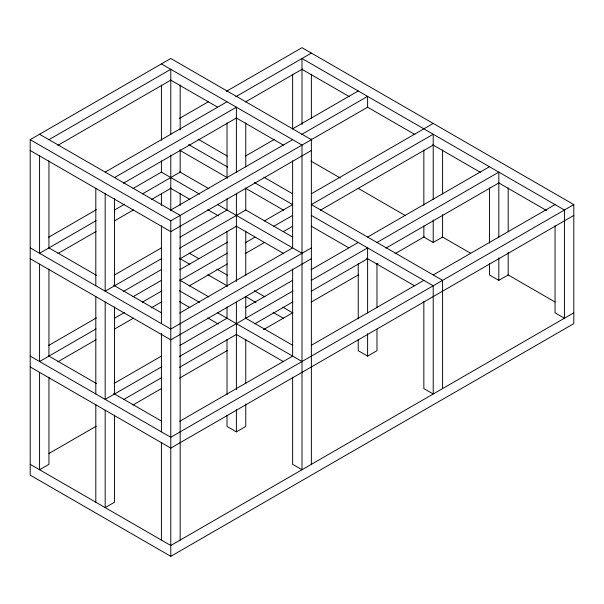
<?xml version="1.0" encoding="UTF-8"?>
<svg xmlns="http://www.w3.org/2000/svg" width="604" height="604" viewBox="0 0 604 604"><rect width="100%" height="100%" fill="white"/><g stroke="black" fill="none" stroke-linecap="round" stroke-linejoin="round"><path stroke-width="0.91" d="M226.424 91.31L302 47.678L573.8 204.597L573.8 323.646L170.789 556.322L30.2 475.159L30.2 139.66L170.789 58.497L311.37 139.66M48.947 139.66L170.789 69.317L170.789 134.458M57.878 145.33L170.789 80.143M179.29 118.52L208.546 101.631M105.179 172.132L227.021 101.782M235.794 96.723L311.37 53.092M114.549 177.538L236.391 107.195L236.391 172.336M245.549 101.91L302.43 69.075M123.488 183.201L236.391 118.022M48.509 237.319L96.429 209.648M132.986 188.546L161.411 172.132L199.607 194.178M96.059 220.687L39.57 253.295L39.57 155.892M114.737 209.898L124.484 204.273M142.355 193.952L180.158 172.132M57.878 253.552L96.059 231.506M114.737 220.724L133.424 209.935M151.294 199.622L170.789 188.365M245.33 156.149L274.571 139.267M292.442 128.954L358.232 90.962M170.789 210.011L292.63 139.66M301.811 134.36L367.609 96.376L367.609 107.202L170.789 220.83L30.2 139.66M311.37 150.487L170.789 231.649L30.2 150.487M114.111 275.197L161.223 247.995M179.909 237.206L227.021 210.011L227.021 198.769M161.661 258.565L105.179 291.173L105.179 193.771M179.531 248.244L245.768 210.011L245.768 187.95M123.488 291.43L161.661 269.384M179.531 259.071L236.391 226.243M48.509 345.541L96.429 317.87M132.986 296.768L161.411 280.354M179.72 269.784L227.648 242.113M264.197 221.011L292.63 204.597L254.45 182.559M311.747 193.559L433.211 123.435M96.059 328.908L39.57 361.524L39.57 264.122M114.737 318.127L124.484 312.494M142.355 302.181L161.849 290.924M180.158 280.354L227.27 253.151M245.141 242.838L254.888 237.213M273.567 226.424L292.253 215.636M311.37 204.597L433.211 134.254L433.211 199.396M57.878 361.773L96.059 339.735M114.737 328.946L133.424 318.157M151.294 307.844L161.849 301.743M189.097 286.017L227.27 263.978M245.141 253.657L264.635 242.408M283.321 231.619L292.253 226.462M320.309 210.26L433.211 145.073M179.72 313.076L292.63 247.889L292.63 160.785M311.37 247.889L170.789 329.052L30.2 247.889M311.37 258.708L170.789 339.878L30.2 258.708M114.111 383.419L161.223 356.217M179.909 345.435L227.021 318.233L227.021 306.991M245.33 307.663L292.442 280.46M311.12 269.678L358.232 242.476M367.609 237.062L489.451 166.719M161.661 366.787L105.179 399.403L105.179 302M179.531 356.473L292.88 291.03M311.558 280.248L367.609 247.889L367.609 313.031M376.979 242.476L498.821 172.132L498.821 237.274M123.488 399.652L161.661 377.613M179.531 367.292L236.391 334.465M254.699 323.895L292.88 301.857M311.558 291.068L367.609 258.708M385.911 248.138L498.821 182.952M48.962 453.498L96.278 426.182M132.993 404.99L161.547 388.5M179.494 378.142L227.625 350.35M263.525 329.625L292.895 312.668M311.317 302.03L358.451 274.82M376.33 264.499L377.953 263.563M395.024 253.71L424.272 236.821M423.842 225.828L423.842 237.07L433.211 242.476L442.589 237.07L442.589 214.594M179.72 421.298L292.63 356.111L292.63 269.014M311.747 345.073L423.842 280.354M433.211 274.941L555.053 204.597M573.8 204.597L170.789 437.273L30.2 356.111M573.8 215.424L170.789 448.1L30.2 366.93M227.021 415.22L227.021 426.454L236.391 431.868L245.768 426.454L245.768 403.978M358.232 339.463L358.232 350.697L367.609 356.111L376.979 350.697L376.979 329.157M489.451 263.706L489.451 274.948L498.821 280.354L508.191 274.948L508.191 252.464M573.8 312.827L170.789 545.503L30.2 464.333M302 69.324L349.112 96.519M367.791 107.308L414.903 134.511M432.781 144.824L480.724 172.51M498.602 182.831L546.552 210.509M161.411 63.911L302 145.073L302 469.746L292.63 464.333L292.63 377.236M170.351 79.887L217.485 107.104M236.179 117.893L283.306 145.103M310.962 161.079L340.301 178.014M358.232 188.365L405.503 215.658M442.151 236.821L470.591 253.235M507.979 274.82L555.106 302.03M198.029 139.162L227.27 156.043M263.82 177.146L292.253 193.559M311.755 204.816L442.589 280.354L442.589 388.576M188.659 144.575L227.648 167.082M311.317 215.386L433.211 285.767L433.211 393.989L423.842 388.576L423.842 301.479M179.72 150.237L227.648 177.908M245.518 188.222L283.691 210.26M311.317 226.213L348.697 247.791M366.575 258.119L414.525 285.798M179.728 171.883L208.976 188.773M245.549 209.882L292.683 237.093M217.485 204.507L302 253.295M170.351 188.116L189.86 199.373M207.731 209.694L218.301 215.794M236.179 226.115L283.306 253.333M39.57 134.254L180.158 215.417L180.158 540.089M189.12 253.068L198.905 258.708M216.836 269.067L227.429 275.182M254.322 290.705L264.914 296.828M282.846 307.179L292.63 312.827M179.343 258.24L189.935 264.356M207.867 274.707L227.429 286.002M245.36 296.353L255.953 302.468M273.068 312.351L283.661 318.467M179.728 280.105L208.976 296.994M245.549 318.104L292.683 345.322M179.29 290.675L199.607 302.408M217.485 312.729L302 361.524M179.29 301.502L189.86 307.595M207.731 317.923L218.301 324.016M236.179 334.344L283.306 361.554M48.509 247.632L96.459 275.318M113.522 285.171L161.464 312.849M48.509 355.862L96.459 383.54M113.522 393.393L161.464 421.079M555.053 225.722L555.053 312.827L564.43 318.233L564.43 210.011L302 58.497L302 124.575M508.191 187.844L508.191 231.861M498.821 257.878L498.821 280.354M489.451 187.844L489.451 243.102M442.589 149.966L442.589 193.99M433.211 219.999L433.211 242.476M423.842 149.966L423.842 205.224M376.979 263.601L376.979 307.617M367.609 333.635L367.609 356.111M358.232 263.601L358.232 318.859M311.37 74.209L311.37 118.233M311.37 138.837L311.37 464.333M292.63 74.209L292.63 128.531M245.768 122.906L245.768 166.93M245.768 231.136L245.768 275.152M245.768 296.692L245.768 318.233M245.768 339.357L245.768 383.374M236.391 193.876L236.391 281.502M236.391 302.106L236.391 389.723M236.391 409.391L236.391 431.868M227.021 122.906L227.021 178.165M227.021 231.136L227.021 286.387M227.021 339.357L227.021 394.616M180.158 85.028L180.158 129.988M180.158 149.656L180.158 172.442M180.158 193.257L180.158 205.428M170.789 155.062L170.789 210.841M170.789 220.83L170.789 556.322M161.411 85.028L161.411 140.287M161.411 160.891L161.411 172.442M161.411 193.257L161.411 205.428M161.411 225.828L161.411 323.638M161.411 333.325L161.411 431.868M161.411 442.687L161.411 540.089M114.549 198.663L114.549 285.767M114.549 306.892L114.549 393.989M114.549 415.114L114.549 502.211L105.179 507.624L105.179 410.222M95.809 188.365L95.809 285.767M95.809 296.587L95.809 393.989M95.809 404.808L95.809 502.211M48.947 160.785L48.947 247.889M48.947 269.014L48.947 356.111M48.947 377.236L48.947 464.333L39.57 469.746L39.57 372.343"/></g></svg>
